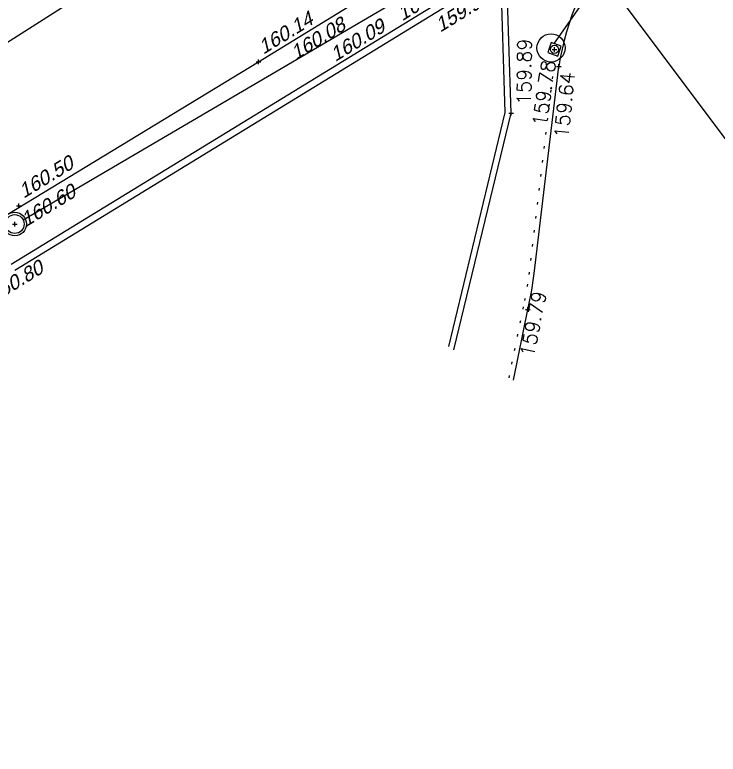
# Model space of a CAD drawing. Header units: metres. Extents: x 1633075 to 1634601, y 8175308 to 8177203.
# Drawn here: x 1633211.52 to 1633241.53, y 8175359.74 to 8175391.26 of the extents above; entities that cross this region are included whole.
import ezdxf

# ---------------------------------------------------------------- set-up
doc = ezdxf.new("R2010")
doc.units = ezdxf.units.M
doc.header["$LTSCALE"] = 2
doc.header["$PDMODE"] = 2
doc.header["$PDSIZE"] = 0.1
doc.linetypes.add('CONTINU', pattern=[0])
doc.linetypes.add('POINTILLE', pattern=[0.25, 0, -0.25])
for name, color, linetype in [('C15785 - ASSAINIS', 6, 'Continuous'), ('C15785 - BORDURES', 7, 'CONTINU'), ('C15785 - EP', 4, 'Continuous'), ('C15785 - MURS', 7, 'Continuous'), ('C15785 - POINT 2D', 7, 'Continuous'), ('C15785 - RECO-GÉN', 5, 'Continuous'), ('C15785 - TOPO', 7, 'CONTINU'), ('C15785 - Z', 7, 'Continuous')]:
    doc.layers.add(name, color=color, linetype=linetype)
doc.styles.add('SIMPLEX', font='simplex_.ttf', dxfattribs={"height": 0.6})
doc.styles.get("Standard").update_dxf_attribs({"font": 'arial.ttf'})

# ---------------------------------------------------------------- blocks, each defined once
blk = doc.blocks.new('TAMPON')
blk.add_circle((0, 0), 0.5)
blk = doc.blocks.new('BL18')
at = {"layer": 'C15785 - ASSAINIS'}
blk.add_lwpolyline([(-0.45, 0.45), (-0.45, -0.45), (0.45, -0.45), (0.45, 0.45)], close=True, dxfattribs=at)
blk.add_circle((0, 0), 0.35, dxfattribs=at)

msp = doc.modelspace()

# ---------------------------------------------------------------- linework, layer by layer
at = {"layer": 'C15785 - BORDURES'}
for points in [[(1633229.801, 8175401.972), (1633218.872, 8175394.969), (1633207.662, 8175387.839), (1633206.136, 8175390.292), (1633217.479, 8175396.939), (1633228.623, 8175403.577)], [(1633173.513, 8175359.742), (1633178.424, 8175362.754), (1633191.813, 8175370.914), (1633208.304, 8175380.995), (1633221.918, 8175389.253), (1633237.695, 8175398.952)]]:
    msp.add_lwpolyline(points, dxfattribs=at)
msp.add_arc((1633245.943, 8175387.367, 159.638), 11.345, 140.9359, 171.4375, dxfattribs=at)
at = {"layer": 'C15785 - EP', "linetype": 'CONTINU'}
msp.add_line((1633211.875, 8175382.516, -1.621), (1633241.024, 8175399.626, 157.288), dxfattribs=at)
at = {"layer": 'C15785 - EP'}
msp.add_line((1633234.536, 8175390.057, -4.784), (1633241.14, 8175399.5, 153.669), dxfattribs=at)
msp.add_circle((1633211.515, 8175382.342), 0.4, dxfattribs=at)
at = {"layer": 'C15785 - MURS'}
for points in [[(1633211.359, 8175380.626), (1633232.368, 8175393.498)], [(1633211.515, 8175380.37), (1633232.525, 8175393.242)]]:
    msp.add_lwpolyline(points, dxfattribs=at)
at = {"layer": 'C15785 - POINT 2D'}
for p in [(1633234.541, 8175389.787, 159.78), (1633221.918, 8175389.253), (1633234.725, 8175389.056, 159.638), (1633232.687, 8175387.073, 159.892), (1633211.69, 8175383.114), (1633211.515, 8175382.342), (1633233.404, 8175378.697, 159.789)]:
    msp.add_point(p, dxfattribs=at)
at = {"layer": 'C15785 - RECO-GÉN', "color": 4}
msp.add_line((1633227.396, 8175405.25, 159.853), (1633244.426, 8175382.483, 159.853), dxfattribs=at)
at = {"layer": 'C15785 - RECO-GÉN', "color": 20}
msp.add_circle((1633234.393, 8175389.849), 0.6, dxfattribs=at)
at = {"layer": 'C15785 - TOPO'}
for points in [[(1633230.032, 8175377.115), (1633232.442, 8175387.099), (1633232.258, 8175393.078)], [(1633230.25, 8175376.979), (1633232.687, 8175387.073), (1633232.498, 8175393.225)]]:
    msp.add_lwpolyline(points, dxfattribs=at)
at = {"layer": 'C15785 - TOPO', "linetype": 'POINTILLE'}
msp.add_lwpolyline([(1633232.6, 8175375.781), (1633233.28, 8175379.088, 0.020946), (1633233.464, 8175380.198), (1633234.526, 8175389.08)], format="xyb", dxfattribs=at)
at = {"layer": 'C15785 - TOPO'}
msp.add_lwpolyline([(1633232.785, 8175375.687), (1633233.404, 8175378.697, 0.030704), (1633233.683, 8175380.346), (1633234.725, 8175389.056)], format="xyb", dxfattribs=at)

# ---------------------------------------------------------------- block references
at = {"layer": 'C15785 - ASSAINIS', "xscale": 0.5, "yscale": 0.5, "zscale": 0.5, "rotation": 160.5139698502872}
msp.add_blockref('BL18', (1633234.541, 8175389.787, 159.78), dxfattribs=at)
at = {"layer": 'C15785 - EP', "rotation": 359.5000271160415}
msp.add_blockref('TAMPON', (1633211.515, 8175382.342), dxfattribs=at)

# ---------------------------------------------------------------- texts
at = {"layer": 'C15785 - Z', "oblique": 18}
for s, rotation, p in [(' 160.01', 391.6644, (1633227.844, 8175390.857, 160.008)), (' 159.91', 391.6644, (1633229.465, 8175390.372, 159.909)), (' 160.14', 391.6644, (1633221.919, 8175389.433, 160.137)), (' 160.08', 391.6644, (1633223.298, 8175389.191, 160.076)), (' 160.09', 391.6644, (1633224.988, 8175389.12, 160.087)), (' 160.50', 391.5051, (1633211.691, 8175383.294, 160.495)), (' 160.60', 391.5051, (1633211.788, 8175382.08, 160.599)), (' 160.80', 391.5051, (1633210.402, 8175378.838, 160.795))]:
    msp.add_text(s, height=0.6, rotation=rotation, dxfattribs=at).set_placement(p)
at = {"layer": 'C15785 - Z', "style": 'SIMPLEX'}
for s, rotation, p in [(' 159.89', 449.5, (1633233.531, 8175387.006)), (' 159.78', 441.5351, (1633234.117, 8175386.073)), (' 159.64', 443.9381, (1633235.073, 8175385.568)), (' 159.79', 438.6435, (1633233.564, 8175376.234))]:
    msp.add_text(s, height=0.6, rotation=rotation, dxfattribs=at).set_placement(p)

doc.saveas('drawing.dxf')
